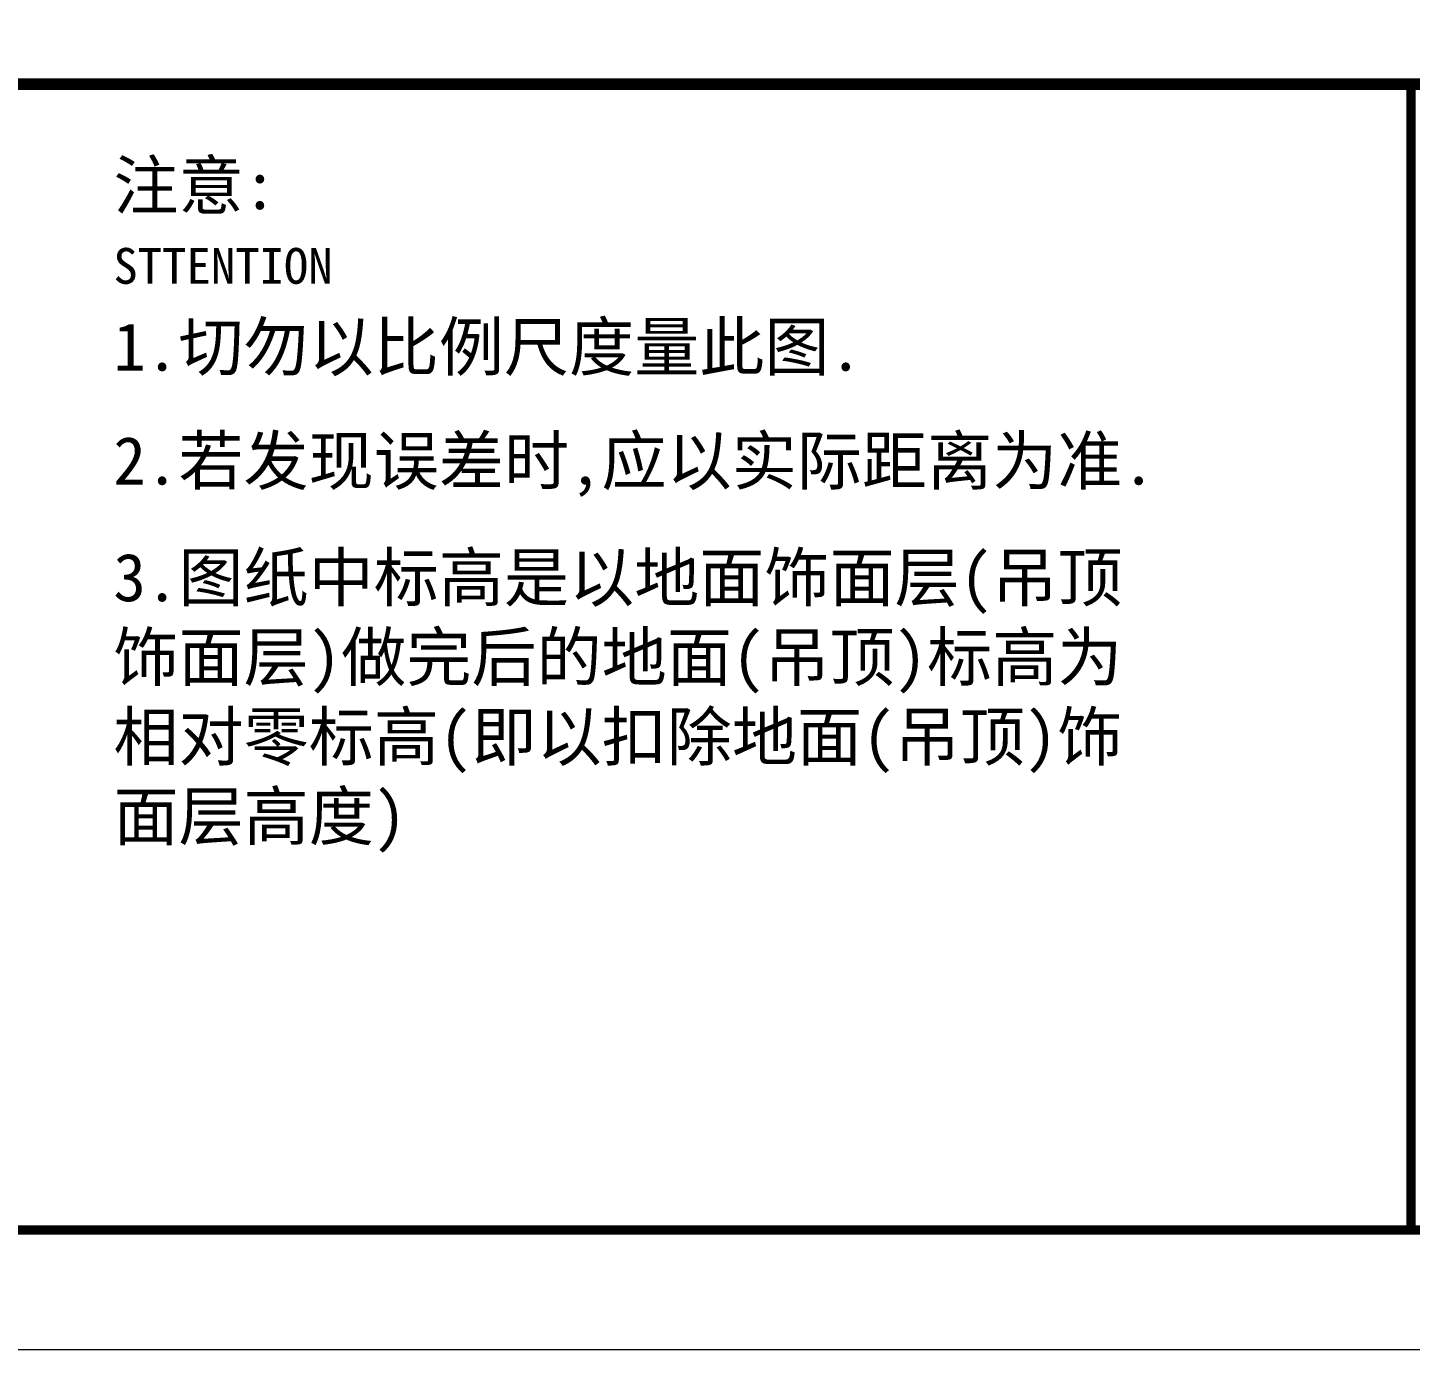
# Model space of a CAD drawing. Extents: x 2719331 to 3465925, y -270324 to -167476.
# Drawn here: x 2770897 to 2791204, y -268790 to -249380 of the extents above; entities that cross this region are included whole.
import ezdxf

# ---------------------------------------------------------------- set-up
doc = ezdxf.new("R2010")
doc.units = 0
doc.header["$LTSCALE"] = 1500
doc.header["$MEASUREMENT"] = 0
doc.layers.add('AXIS', color=7, linetype='CONTINUOUS', lineweight=5)
doc.layers.add('JIAJU1', color=1, linetype='CONTINUOUS')
doc.styles.get("Standard").update_dxf_attribs({"font": 'SIMHEI.TTF', "height": 1.2})

msp = doc.modelspace()

# ---------------------------------------------------------------- linework, layer by layer
at = {"layer": 'AXIS', "color": 250}
msp.add_lwpolyline([(2719330.9, -167476.4), (2719330.9, -268789.8), (2856051.4, -268789.8), (2856051.4, -167476.4)], close=True, dxfattribs=at)
at = {"layer": 'AXIS', "color": 0, "const_width": 140.2}
msp.add_lwpolyline([(2721083.7, -169229.2), (2721083.7, -267037), (2854298.6, -267037), (2854298.6, -169229.2)], close=True, dxfattribs=at)
at = {"layer": 'AXIS', "color": 0}
for points, const_width in [([(2721083.7, -250209.8), (2854298.6, -250209.8)], 175.3), ([(2791213.8, -267037), (2791213.8, -250209.8)], 140.2)]:
    msp.add_lwpolyline(points, dxfattribs=dict(at, const_width=const_width))

# ---------------------------------------------------------------- texts
at = {"layer": 'AXIS', "color": 250, "attachment_point": 1}
for s, insert, char_height, width in [('{\\fSimSun|b0|i0|c134|p2;\\C5;STTENTION}', (2772156.2, -252615.9), 525.848, 6476.823), ('{\\fSimHei|b0|i0|c134|p2;\\C5;1.切勿以比例尺度量此图.}', (2772156.2, -253715.6), 701.131, 17463.279), ('{\\fSimHei|b0|i0|c134|p2;\\C5;2.若发现误差时,应以实际距离为准.}', (2772156.2, -255388.5), 701.131, 17463.279), ('{\\fSimHei|b0|i0|c134|p2;\\C5;3.图纸中标高是以地面饰面层(吊顶\\P饰面层)做完后的地面(吊顶)标高为\\P相对零标高(即以扣除地面(吊顶)饰\\P面层高度)}', (2772156.2, -257102), 701.131, 17463.279)]:
    msp.add_mtext(s, dxfattribs=dict(at, insert=insert, char_height=char_height, width=width))
at = {"layer": 'JIAJU1', "color": 22, "insert": (2772156.2, -251344), "char_height": 701.131, "width": 6476.823, "attachment_point": 1}
msp.add_mtext('{\\fSimHei|b0|i0|c134|p2;\\C5;注意:}', dxfattribs=at)

doc.saveas('drawing.dxf')
